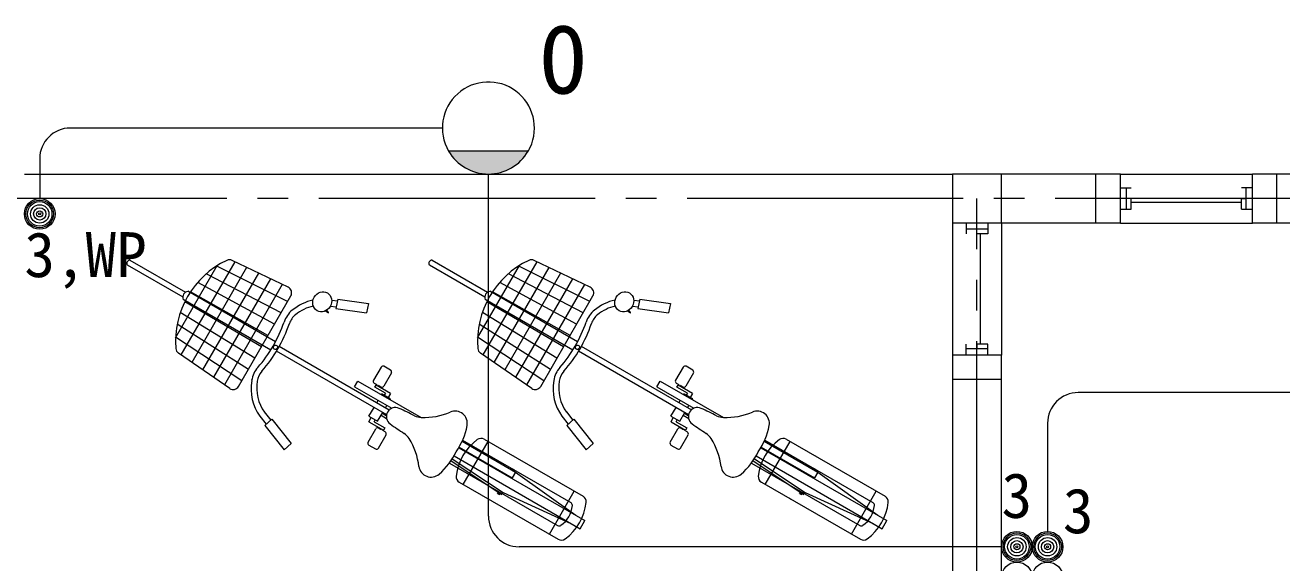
# Model space of a CAD drawing. Units: millimetres, scale not verified. Extents: x -17179 to 17748, y -9423 to 12077.
# Drawn here: x -15097 to -11000, y 8545 to 10298 of the extents above; entities that cross this region are included whole.
import ezdxf
from ezdxf.enums import TextEntityAlignment as Align

# ---------------------------------------------------------------- set-up
doc = ezdxf.new("R2010")
doc.units = ezdxf.units.MM
doc.header["$LTSCALE"] = 100
doc.linetypes.add('CHAIN2', pattern=[12, 9, -1, 1, -1])
for name, color, linetype, lineweight in [('0-0_基準線', 5, 'CHAIN2', 9), ('0-1_仕上げ', 5, 'Continuous', 9), ('0-3_建具', 5, 'Continuous', 9), ('0-5_見え掛り', 5, 'Continuous', 9), ('0-8_その他', 5, 'Continuous', 9), ('6-2_配線', 2, 'Continuous', 13), ('6-B_記号', 3, 'Continuous', 13)]:
    doc.layers.add(name, color=color, linetype=linetype, lineweight=lineweight)
doc.styles.add('ＭＳ ゴシック', font='')
doc.styles.get('ＭＳ ゴシック').set_extended_font_data('MS Gothic')

msp = doc.modelspace()

# ---------------------------------------------------------------- hatches: boundary and pattern name
at = {"layer": '6-B_記号'}
msp.add_hatch(color=8, dxfattribs=at).paths.add_polyline_path([(-13716.5, 9887.8, 0.57735), (-13456.7, 9887.8)])

# ---------------------------------------------------------------- linework, layer by layer
at = {"layer": '0-0_基準線'}
for p, q in [((-2439.1, 9732.8), (-15179.1, 9732.8)), ((-11994.1, 8367.8), (-11994.1, 9732.8))]:
    msp.add_line(p, q, dxfattribs=at)
at = {"layer": '0-1_仕上げ'}
for p, q in [((-12074.1, 9812.8), (-12074.1, 9652.8)), ((-11526.6, 9812.8), (-12074.1, 9812.8)), ((-11914.1, 9652.8), (-11914.1, 9812.8)), ((-11606.6, 9652.8), (-11606.6, 9812.8)), ((-11526.6, 9652.8), (-11526.6, 9812.8)), ((-10549.1, 9812.8), (-11096.6, 9812.8)), ((-11096.6, 9652.8), (-11096.6, 9812.8)), ((-11016.6, 9652.8), (-11016.6, 9812.8)), ((-11526.6, 9652.8), (-12074.1, 9652.8)), ((-10549.1, 9652.8), (-11096.6, 9652.8)), ((-11914.1, 9222.8), (-12074.1, 9222.8)), ((-12074.1, 9222.8), (-12074.1, 8287.8)), ((-11914.1, 8287.8), (-11914.1, 9222.8)), ((-11914.1, 9142.8), (-12074.1, 9142.8))]:
    msp.add_line(p, q, dxfattribs=at)
at = {"layer": '0-3_建具'}
for p, q in [((-11526.6, 9812.8), (-11096.6, 9812.8)), ((-11526.6, 9767.8), (-11491.6, 9767.8)), ((-11506.6, 9697.8), (-11506.6, 9767.8)), ((-11096.6, 9767.8), (-11131.6, 9767.8)), ((-11116.6, 9697.8), (-11116.6, 9767.8)), ((-11491.6, 9720.8), (-11131.6, 9720.8)), ((-11526.6, 9697.8), (-11491.6, 9697.8)), ((-11131.6, 9697.8), (-11096.6, 9697.8)), ((-12074.1, 9652.8), (-12074.1, 9222.8)), ((-12029.1, 9652.8), (-12029.1, 9617.8)), ((-11959.1, 9632.8), (-12029.1, 9632.8)), ((-11914.1, 9652.8), (-11914.1, 9222.8)), ((-11526.6, 9652.8), (-11096.6, 9652.8)), ((-11982.1, 9257.8), (-11982.1, 9617.8)), ((-12029.1, 9222.8), (-12029.1, 9257.8)), ((-11959.1, 9242.8), (-12029.1, 9242.8))]:
    msp.add_line(p, q, dxfattribs=at)
for points in [[(-11491.6, 9697.8), (-11491.6, 9732.8), (-11506.6, 9732.8)], [(-11131.6, 9697.8), (-11131.6, 9732.8), (-11116.6, 9732.8)], [(-11959.1, 9652.8), (-11959.1, 9617.8), (-11994.1, 9617.8), (-11994.1, 9632.8)], [(-11959.1, 9222.8), (-11959.1, 9257.8), (-11994.1, 9257.8), (-11994.1, 9242.8)]]:
    msp.add_lwpolyline(points, dxfattribs=at)
at = {"layer": '0-5_見え掛り'}
msp.add_line((-15099.1, 9812.8), (-12074.1, 9812.8), dxfattribs=at)
at = {"layer": '0-8_その他'}
for p, q in [((-14763.6, 9516.5), (-14582.8, 9412.1)), ((-14754.8, 9531.8), (-14574, 9427.5)), ((-14606.2, 9278.7), (-14470.2, 9514.4)), ((-14413.4, 9527.1), (-14588.8, 9223.2)), ((-14374.6, 9508.6), (-14553.4, 9198.9)), ((-14240.9, 9397.5), (-14472.3, 9513)), ((-14239.5, 9444), (-14422.1, 9531.2)), ((-13779.1, 9516.5), (-13598.3, 9412.1)), ((-13770.2, 9531.8), (-13589.4, 9427.5)), ((-13621.7, 9278.7), (-13485.6, 9514.4)), ((-13428.8, 9527.1), (-13604.3, 9223.2)), ((-13390.1, 9508.6), (-13568.9, 9198.9)), ((-13256.4, 9397.5), (-13487.8, 9513)), ((-13254.9, 9444), (-13437.5, 9531.2)), ((-14335.9, 9490.1), (-14518, 9174.6)), ((-14262.3, 9360.5), (-14506.1, 9487.6)), ((-14297.1, 9471.5), (-14482.6, 9150.3)), ((-13351.3, 9490.1), (-13533.5, 9174.6)), ((-13277.8, 9360.5), (-13521.6, 9487.6)), ((-13312.6, 9471.5), (-13498, 9150.3)), ((-14280.4, 9265.5), (-14566.2, 9430.5)), ((-14305, 9286.6), (-14557.3, 9429.3)), ((-14283.6, 9323.6), (-14534.1, 9459.6)), ((-14258.3, 9453), (-14447.2, 9126)), ((-13295.9, 9265.5), (-13581.6, 9430.5)), ((-13320.5, 9286.6), (-13572.8, 9429.3)), ((-13299.1, 9323.6), (-13549.6, 9459.6)), ((-13273.8, 9453), (-13462.6, 9126)), ((-14295.8, 9238.9), (-14581.5, 9403.8)), ((-14326.3, 9249.6), (-14576.1, 9396.7)), ((-14400.7, 9120.7), (-14230.6, 9415.4)), ((-14101.5, 9382.5), (-14083.1, 9379.8)), ((-14097.4, 9401.8), (-14078.9, 9399.1)), ((-14077.6, 9405.1), (-13977.7, 9390.5)), ((-13977.7, 9390.5), (-13984.2, 9360.3)), ((-13311.3, 9238.9), (-13597, 9403.8)), ((-13341.8, 9249.6), (-13591.6, 9396.7)), ((-13416.2, 9120.7), (-13246.1, 9415.4)), ((-13116.9, 9382.5), (-13098.6, 9379.8)), ((-13112.8, 9401.8), (-13094.4, 9399.1)), ((-13093.1, 9405.1), (-12993.2, 9390.5)), ((-12993.2, 9390.5), (-12999.7, 9360.3)), ((-14347.7, 9212.6), (-14590.8, 9361.5)), ((-14117.2, 9366.9), (-14108.2, 9360.8)), ((-14107.4, 9361.7), (-14112.9, 9369.5)), ((-13363.2, 9212.6), (-13606.2, 9361.5)), ((-13132.7, 9366.9), (-13123.6, 9360.8)), ((-13122.9, 9361.7), (-13128.4, 9369.5)), ((-14369, 9175.6), (-14601, 9323.3)), ((-13384.5, 9175.6), (-13616.5, 9323.3)), ((-14390.4, 9138.6), (-14606.1, 9281.3)), ((-13405.9, 9138.6), (-13621.6, 9281.3)), ((-14429.9, 9114.1), (-14596.8, 9228.7)), ((-14277.9, 9236), (-13918.4, 9028.5)), ((-14269, 9251.4), (-13909.6, 9043.9)), ((-13445.4, 9114.1), (-13612.2, 9228.7)), ((-13293.3, 9236), (-12933.9, 9028.5)), ((-13284.5, 9251.4), (-12925, 9043.9)), ((-13936.2, 9183.7), (-13961.1, 9140.5)), ((-13905.4, 9173.7), (-13926.9, 9186.1)), ((-12951.7, 9183.7), (-12976.6, 9140.5)), ((-12920.8, 9173.7), (-12942.4, 9186.1)), ((-14022.6, 9119.1), (-14011.8, 9137.9)), ((-14011.8, 9137.9), (-13805.3, 9018.7)), ((-13902.9, 9164.4), (-13927.8, 9121.3)), ((-13038.1, 9119.1), (-13027.2, 9137.9)), ((-13027.2, 9137.9), (-12820.8, 9018.7)), ((-12918.3, 9164.4), (-12943.3, 9121.3)), ((-14022.6, 9119.1), (-13901.4, 9049.1)), ((-13958.6, 9131.2), (-13950.7, 9126.7)), ((-13905.5, 9097.6), (-13952.8, 9124.9)), ((-13952, 9124.4), (-13950.7, 9126.7)), ((-13946.3, 9121.1), (-13945, 9123.3)), ((-13937.1, 9118.8), (-13945, 9123.3)), ((-13935.4, 9093.8), (-13933.8, 9096.5)), ((-13905.3, 9080), (-13933.8, 9096.5)), ((-13922.4, 9098.4), (-13926.1, 9092)), ((-13905.5, 9097.6), (-13913, 9084.5)), ((-13038.1, 9119.1), (-12916.9, 9049.1)), ((-12974.1, 9131.2), (-12966.2, 9126.7)), ((-12920.9, 9097.6), (-12968.3, 9124.9)), ((-12967.5, 9124.4), (-12966.2, 9126.7)), ((-12961.7, 9121.1), (-12960.4, 9123.3)), ((-12952.5, 9118.8), (-12960.4, 9123.3)), ((-12950.8, 9093.8), (-12949.3, 9096.5)), ((-12920.7, 9080), (-12949.3, 9096.5)), ((-12937.9, 9098.4), (-12941.5, 9092)), ((-12920.9, 9097.6), (-12928.5, 9084.5)), ((-13950.5, 9067.5), (-13946.2, 9075)), ((-13922, 9051), (-13917.7, 9058.5)), ((-13906.8, 9077.4), (-13905.3, 9080)), ((-12966, 9067.5), (-12961.7, 9075)), ((-12937.5, 9051), (-12933.1, 9058.5)), ((-12922.3, 9077.4), (-12920.7, 9080)), ((-14331.7, 9024), (-14310.8, 8997.5)), ((-14317, 9037.3), (-14296.1, 9010.8)), ((-13976.2, 9023.2), (-13959.4, 9052.2)), ((-13976.2, 9023.2), (-13947.6, 9006.7)), ((-13975.9, 9005.6), (-13968.4, 9018.7)), ((-13947.6, 9006.7), (-13930.9, 9035.7)), ((-13935.8, 9027.1), (-13918.4, 9015.6)), ((-13932, 9033.7), (-13919, 9025)), ((-13347.1, 9024), (-13326.2, 8997.5)), ((-13332.5, 9037.3), (-13311.6, 9010.8)), ((-12991.6, 9023.2), (-12974.9, 9052.2)), ((-12991.6, 9023.2), (-12963.1, 9006.7)), ((-12991.4, 9005.6), (-12983.9, 9018.7)), ((-12963.1, 9006.7), (-12946.3, 9035.7)), ((-12951.3, 9027.1), (-12933.8, 9015.6)), ((-12947.5, 9033.7), (-12934.4, 9025)), ((-14315.3, 8993.4), (-14252.7, 8914.2)), ((-13978.6, 8938.8), (-13953.6, 8981.9)), ((-13975.9, 9005.6), (-13928.6, 8978.3)), ((-13959, 9004.8), (-13955.4, 9011.2)), ((-13944.4, 8984.4), (-13936.5, 8979.9)), ((-13935.2, 8982.1), (-13936.5, 8979.9)), ((-13929.4, 8978.8), (-13930.7, 8976.5)), ((-13922.8, 8972), (-13930.7, 8976.5)), ((-13330.8, 8993.4), (-13268.2, 8914.2)), ((-12994, 8938.8), (-12969.1, 8981.9)), ((-12991.4, 9005.6), (-12944, 8978.3)), ((-12974.5, 9004.8), (-12970.8, 9011.2)), ((-12959.8, 8984.4), (-12951.9, 8979.9)), ((-12950.6, 8982.1), (-12951.9, 8979.9)), ((-12944.9, 8978.8), (-12946.1, 8976.5)), ((-12938.2, 8972), (-12946.1, 8976.5)), ((-14252.7, 8914.2), (-14229.8, 8934.9)), ((-13945.2, 8919.5), (-13920.3, 8962.7)), ((-13672.1, 8941.8), (-13497.9, 8841.2)), ((-13670.6, 8945.2), (-13318, 8741.7)), ((-13668.6, 8801), (-13587.7, 8941.2)), ((-13600.5, 8948.6), (-13277.8, 8762.3)), ((-13268.2, 8914.2), (-13245.2, 8934.9)), ((-12960.7, 8919.5), (-12935.8, 8962.7)), ((-12687.6, 8941.8), (-12513.3, 8841.2)), ((-12686, 8945.2), (-12333.4, 8741.7)), ((-12684, 8801), (-12603.1, 8941.2)), ((-12615.9, 8948.6), (-12293.3, 8762.3)), ((-13976.1, 8929.5), (-13954.5, 8917.1)), ((-13698.6, 8894), (-13287.3, 8656.6)), ((-13683.2, 8920.7), (-13272, 8683.2)), ((-13682.1, 8922.5), (-13508.7, 8822.4)), ((-12991.5, 8929.5), (-12970, 8917.1)), ((-12714, 8894), (-12302.8, 8656.6)), ((-12698.6, 8920.7), (-12287.4, 8683.2)), ((-12697.6, 8922.5), (-12524.2, 8822.4)), ((-13713.5, 8870.8), (-13360.9, 8667.3)), ((-13708.4, 8878.1), (-13542.6, 8768.2)), ((-13704.3, 8884.4), (-13538.4, 8774.5)), ((-13511.9, 8849.3), (-13509.8, 8853.1)), ((-13509.8, 8853.1), (-13503.4, 8849.4)), ((-13505.6, 8845.7), (-13503.4, 8849.4)), ((-12729, 8870.8), (-12376.4, 8667.3)), ((-12723.9, 8878.1), (-12558, 8768.2)), ((-12719.8, 8884.4), (-12553.9, 8774.5)), ((-12527.4, 8849.3), (-12525.2, 8853.1)), ((-12525.2, 8853.1), (-12518.9, 8849.4)), ((-12521.1, 8845.7), (-12518.9, 8849.4)), ((-13681.4, 8808.4), (-13358.8, 8622.2)), ((-13497.9, 8841.2), (-13508.7, 8822.4)), ((-13497.9, 8841.2), (-13302.1, 8700.6)), ((-12696.8, 8808.4), (-12374.2, 8622.2)), ((-12513.3, 8841.2), (-12524.2, 8822.4)), ((-12513.3, 8841.2), (-12317.5, 8700.6)), ((-13556.8, 8771.5), (-13554.3, 8776)), ((-13556.8, 8771.5), (-13550.5, 8767.9)), ((-13550.5, 8767.9), (-13548.2, 8772)), ((-13538.4, 8774.5), (-13542.2, 8768)), ((-13538.4, 8774.5), (-13317.4, 8674)), ((-13387.9, 8639), (-13306.9, 8779.1)), ((-12572.3, 8771.5), (-12569.7, 8776)), ((-12572.3, 8771.5), (-12566, 8767.9)), ((-12566, 8767.9), (-12563.6, 8772)), ((-12553.9, 8774.5), (-12557.6, 8768)), ((-12553.9, 8774.5), (-12332.9, 8674)), ((-12403.3, 8639), (-12322.4, 8779.1)), ((-13287.3, 8656.6), (-13272, 8683.2)), ((-12302.8, 8656.6), (-12287.4, 8683.2))]:
    msp.add_line(p, q, dxfattribs=at)
for points in [[(-14077.6, 9405.1), (-14084.1, 9374.9), (-13984.2, 9360.3)], [(-13093.1, 9405.1), (-13099.6, 9374.9), (-12999.7, 9360.3)], [(-13922.4, 9098.4), (-13956.7, 9118.2), (-13952.8, 9124.9)], [(-12937.9, 9098.4), (-12972.2, 9118.2), (-12968.3, 9124.9)], [(-14315.3, 8993.4), (-14292.4, 9014.2), (-14229.8, 8934.9)], [(-13330.8, 8993.4), (-13307.9, 9014.2), (-13245.2, 8934.9)], [(-13959, 9004.8), (-13924.7, 8985), (-13928.6, 8978.3)], [(-12974.5, 9004.8), (-12940.2, 8985), (-12944, 8978.3)]]:
    msp.add_lwpolyline(points, dxfattribs=at)
for centre, radius, start, end in [((-14755.5, 9522), 9.85, 85.8118, 214.1882), ((-14313.6, 9266.9), 292.8, 115.4835, 184.5165), ((-14430.9, 9512.8), 20.4, 64.4651, 115.4835), ((-13771, 9522), 9.85, 85.8118, 214.1882), ((-13329.1, 9266.9), 292.8, 115.4835, 184.5165), ((-13446.3, 9512.8), 20.4, 64.4651, 115.4835), ((-14563.2, 9411), 19.7, 98.7498, 201.2502), ((-14248.3, 9425.6), 20.4, 330, 64.4651), ((-13578.6, 9411), 19.7, 98.7498, 201.2502), ((-13263.7, 9425.6), 20.4, 330, 64.4651), ((-14585.2, 9245.5), 20.4, 184.5165, 235.5349), ((-13600.7, 9245.5), 20.4, 184.5165, 235.5349), ((-13930.3, 9180.3), 6.79, 60, 150), ((-12945.8, 9180.3), 6.79, 60, 150), ((-13955.2, 9137.1), 6.79, 150, 240), ((-13908.8, 9167.8), 6.79, 330, 60), ((-12970.7, 9137.1), 6.79, 150, 240), ((-12924.2, 9167.8), 6.79, 330, 60), ((-14418.4, 9130.9), 20.4, 235.5349, 330), ((-13933.7, 9124.7), 6.79, 240, 330), ((-13433.9, 9130.9), 20.4, 235.5349, 330), ((-12949.1, 9124.7), 6.79, 240, 330), ((-13889.7, 9022.2), 29.4, 150, 234.7201), ((-13889.7, 9022.2), 29.4, 65.2799, 150), ((-14640.6, 7391.1), 1825, 63.5488, 65.2799), ((-13803.1, 9074.6), 55.3, 243.5488, 268.0664), ((-13797.5, 9241.8), 222.6, 268.0664, 292.9351), ((-13695.2, 9000), 39.9, 349.3581, 112.9351), ((-12905.2, 9022.2), 29.4, 150, 234.7201), ((-12905.2, 9022.2), 29.4, 65.2799, 150), ((-13656.1, 7391.1), 1825, 63.5488, 65.2799), ((-12818.6, 9074.6), 55.3, 243.5488, 268.0664), ((-12812.9, 9241.8), 222.6, 268.0664, 292.9351), ((-12710.6, 9000), 39.9, 349.3581, 112.9351), ((-13947.8, 8978.5), 6.79, 60, 150), ((-13926.2, 8966.1), 6.79, 330, 60), ((-12852.7, 10488), 1825, 234.7201, 236.4512), ((-13872.6, 9033.4), 220.5, 325.2516, 349.3581), ((-12963.2, 8978.5), 6.79, 60, 150), ((-12941.6, 8966.1), 6.79, 330, 60), ((-11868.1, 10488), 1825, 234.7201, 236.4512), ((-12888.1, 9033.4), 220.5, 325.2516, 349.3581), ((-13972.7, 8935.4), 6.79, 150, 240), ((-13891.8, 8921), 55.3, 31.9336, 56.4512), ((-14033.8, 8832.5), 222.6, 7.0649, 31.9336), ((-13520.7, 8809.1), 171.8, 126.433, 173.567), ((-13610.6, 8930.9), 20.4, 60, 126.433), ((-12988.1, 8935.4), 6.79, 150, 240), ((-12907.3, 8921), 55.3, 31.9336, 56.4512), ((-13049.2, 8832.5), 222.6, 7.0649, 31.9336), ((-12536.2, 8809.1), 171.8, 126.433, 173.567), ((-12626.1, 8930.9), 20.4, 60, 126.433), ((-13951.1, 8922.9), 6.79, 240, 330), ((-13890.9, 9001.8), 220.5, 310.6419, 334.7484), ((-13514.3, 8875.4), 20.4, 60, 75.8488), ((-12966.6, 8922.9), 6.79, 240, 330), ((-12906.4, 9001.8), 220.5, 310.6419, 334.7484), ((-12529.8, 8875.4), 20.4, 60, 75.8488), ((-13773.3, 8864.7), 39.9, 187.0649, 310.6419), ((-12788.7, 8864.7), 39.9, 187.0649, 310.6419), ((-13671.2, 8826.1), 20.4, 173.567, 240), ((-12686.7, 8826.1), 20.4, 173.567, 240), ((-13574.9, 8770.5), 20.4, 224.1512, 240), ((-13398.3, 8738.5), 85.5, 304.1404, 355.8596), ((-13438.5, 8761.6), 171.8, 306.433, 353.567), ((-13323, 8733), 10, 355.8596, 60), ((-13288, 8744.7), 20.4, 353.567, 60), ((-12590.4, 8770.5), 20.4, 224.1512, 240), ((-12413.8, 8738.5), 85.5, 304.1404, 355.8596), ((-12454, 8761.6), 171.8, 306.433, 353.567), ((-12338.4, 8733), 10, 355.8596, 60), ((-12303.5, 8744.7), 20.4, 353.567, 60), ((-13355.9, 8675.9), 10, 240, 304.1404), ((-12371.4, 8675.9), 10, 240, 304.1404), ((-13348.6, 8639.8), 20.4, 240, 306.433), ((-12364, 8639.8), 20.4, 240, 306.433)]:
    msp.add_arc(centre, radius, start, end, dxfattribs=at)
for centre, major_axis in [((-14128.3, 9396.3), (-16.8, -29)), ((-13143.8, 9396.3), (-16.8, -29)), ((-14280.8, 9248), (-3.61, -6.26)), ((-13296.3, 9248), (-3.61, -6.26))]:
    msp.add_ellipse(centre, major_axis=major_axis, ratio=0.9, dxfattribs=at)
for centre, major_axis, start_param, end_param in [((-14142.1, 9248.5), (-80.1, -138.8), 3.821349, 4.310501), ((-14142.1, 9248.5), (-70.1, -121.5), 3.830984, 4.310501), ((-13157.6, 9248.5), (-80.1, -138.8), 3.821349, 4.310501), ((-13157.6, 9248.5), (-70.1, -121.5), 3.830984, 4.310501), ((-14185.3, 9310.8), (-38.8, -67.2), 4.310501, 4.928764), ((-14185.3, 9310.8), (-28.8, -49.9), 4.310501, 4.928764), ((-14108.4, 9361.9), (-0.559, -0.968), 0.78666, 1.899218), ((-13200.7, 9310.8), (-38.8, -67.2), 4.310501, 4.928764), ((-13200.7, 9310.8), (-28.8, -49.9), 4.310501, 4.928764), ((-13123.9, 9361.9), (-0.559, -0.968), 0.78666, 1.899218), ((-14598.7, 9431.5), (-199.2, -345), 1.570796, 1.787172), ((-14598.7, 9431.5), (-209.2, -362.3), 1.570796, 1.787172), ((-13614.1, 9431.5), (-199.2, -345), 1.570796, 1.787172), ((-13614.1, 9431.5), (-209.2, -362.3), 1.570796, 1.787172), ((-14598.7, 9431.5), (-199.2, -345), 1.354421, 1.570796), ((-14598.7, 9431.5), (-209.2, -362.3), 1.354421, 1.570796), ((-13614.1, 9431.5), (-199.2, -345), 1.354421, 1.570796), ((-13614.1, 9431.5), (-209.2, -362.3), 1.354421, 1.570796), ((-14287.4, 9133.8), (-38.8, -67.2), 4.496014, 5.114277), ((-13302.9, 9133.8), (-38.8, -67.2), 4.496014, 5.114277), ((-14211.9, 9127.6), (-80.1, -138.8), 5.114277, 5.915191), ((-14211.9, 9127.6), (-70.1, -121.5), 5.114277, 5.915191), ((-14287.4, 9133.8), (-28.8, -49.9), 4.496014, 5.114277), ((-13227.4, 9127.6), (-80.1, -138.8), 5.114277, 5.915191), ((-13227.4, 9127.6), (-70.1, -121.5), 5.114277, 5.915191), ((-13302.9, 9133.8), (-28.8, -49.9), 4.496014, 5.114277)]:
    msp.add_ellipse(centre, major_axis=major_axis, ratio=0.9, start_param=start_param, end_param=end_param, dxfattribs=at)
at = {"layer": '6-2_配線'}
for p, q in [((-13736.6, 9962.8), (-14949.1, 9962.8)), ((-15049.1, 9862.8), (-15049.1, 9732.8)), ((-13586.6, 8697.8), (-13586.6, 9812.8)), ((-10324.1, 9100.3), (-11664.1, 9100.3)), ((-11764.1, 9000.3), (-11764.1, 8647.8)), ((-11914.1, 8597.8), (-13486.6, 8597.8))]:
    msp.add_line(p, q, dxfattribs=at)
for centre, start, end in [((-14949.1, 9862.8), 90, 180), ((-11664.1, 9000.3), 90, 180), ((-13486.6, 8697.8), 180, 270)]:
    msp.add_arc(centre, 100, start, end, dxfattribs=at)
at = {"layer": '6-B_記号'}
msp.add_line((-13456.7, 9887.8), (-13716.5, 9887.8), dxfattribs=at)
for centre, radius in [((-15049.1, 9682.8), 50), ((-15049.1, 9682.8), 45), ((-15049.1, 9682.8), 40), ((-15049.1, 9682.8), 30), ((-15049.1, 9682.8), 20), ((-15049.1, 9682.8), 10), ((-15049.1, 9682.8), 3.33), ((-11864.1, 8597.8), 50), ((-11764.1, 8597.8), 50), ((-11864.1, 8597.8), 45), ((-11864.1, 8597.8), 40), ((-11864.1, 8597.8), 30), ((-11864.1, 8597.8), 20), ((-11864.1, 8597.8), 10), ((-11764.1, 8597.8), 45), ((-11764.1, 8597.8), 40), ((-11764.1, 8597.8), 30), ((-11764.1, 8597.8), 20), ((-11764.1, 8597.8), 10), ((-11864.1, 8597.8), 3.33), ((-11764.1, 8597.8), 3.33), ((-11864.1, 8497.8), 50), ((-11764.1, 8497.8), 50)]:
    msp.add_circle(centre, radius, dxfattribs=at)
for start, end in [(335.0296, 210), (210, 330), (330, 334.3905), (334.3905, 335.0296)]:
    msp.add_arc((-13586.6, 9962.8), 150, start, end, dxfattribs=at)

# ---------------------------------------------------------------- texts
at = {"layer": '6-B_記号', "color": 7, "style": 'ＭＳ ゴシック'}
msp.add_text('O', height=219.9, dxfattribs=at).set_placement((-13417.7, 10008.8), align=Align.BOTTOM_LEFT)
at = {"layer": '6-B_記号', "color": 4, "style": 'ＭＳ ゴシック'}
for s, p in [('3,WP', (-15099.1, 9432.8)), ('3', (-11914.1, 8647.8)), ('3', (-11714.1, 8597.8))]:
    msp.add_text(s, height=146.6, dxfattribs=at).set_placement(p, align=Align.BOTTOM_LEFT)

doc.saveas('drawing.dxf')
